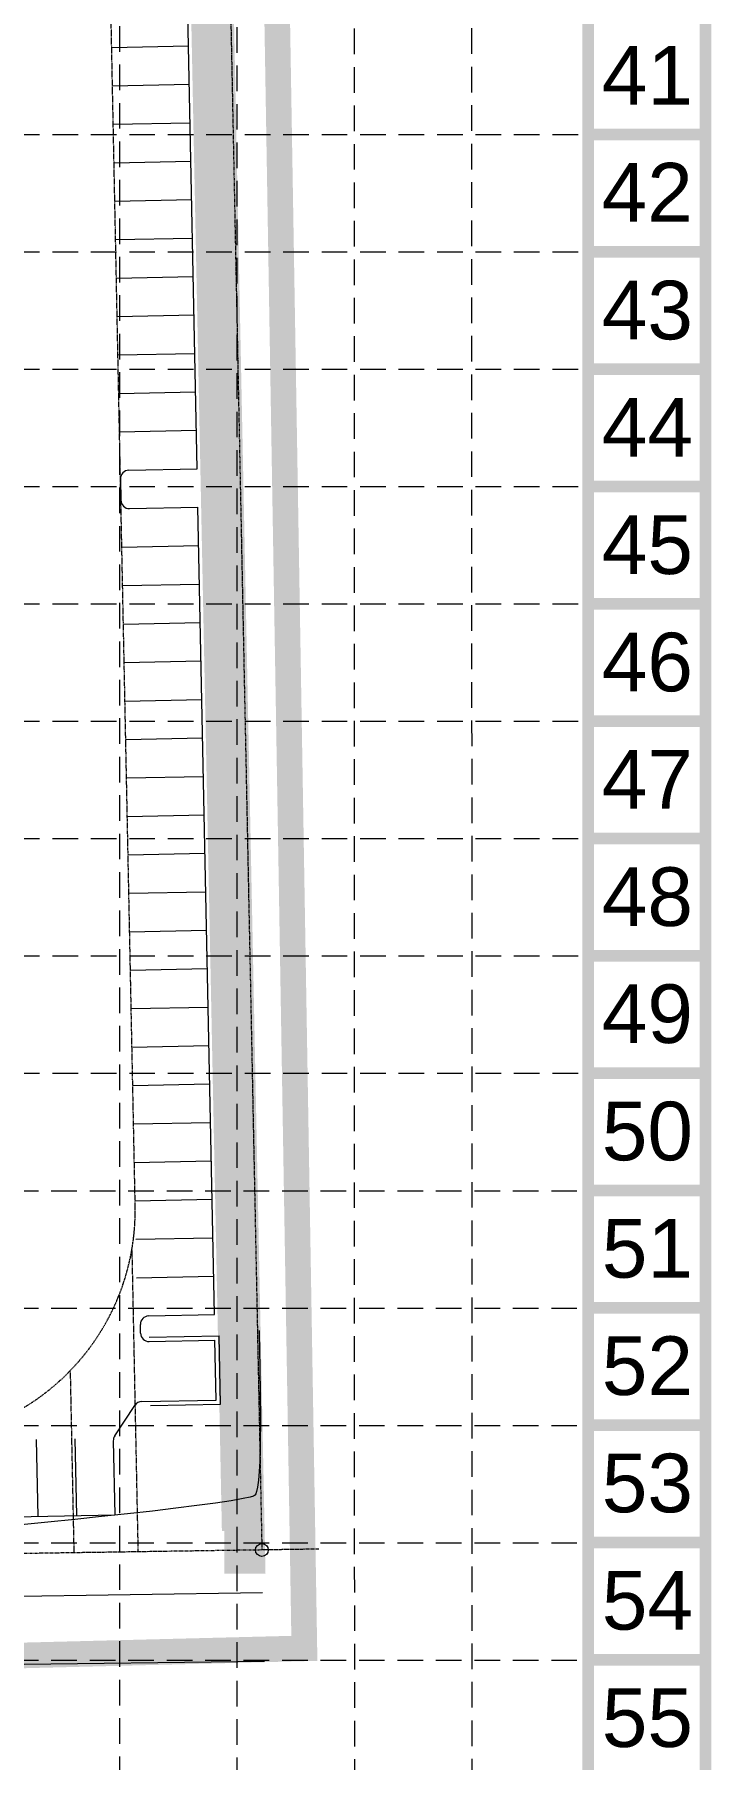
# Model space of a CAD drawing. Extents: x 2140663 to 2528301, y 336313 to 7007653.
# Drawn here: x 2528142.8 to 2528301.2, y 7006118.5 to 7006522.2 of the extents above; entities that cross this region are included whole.
import ezdxf
from ezdxf.enums import TextEntityAlignment as Align

# ---------------------------------------------------------------- set-up
doc = ezdxf.new("R2010")
doc.units = 0
doc.header["$MEASUREMENT"] = 0
for name, pattern in [('HIDDEN', [0.375, 0.25, -0.125]), ('PHANTOM2', [1.25, 0.625, -0.125, 0.125, -0.125, 0.125, -0.125]), ('xdrc002pt$0$HIDDEN2', [0.1875, 0.125, -0.0625]), ('xdrc002pt$0$PHANTOM2', [1.25, 0.625, -0.125, 0.125, -0.125, 0.125, -0.125])]:
    doc.linetypes.add(name, pattern=pattern)
for name, color, linetype in [('1 EXISTING CONTOURS', 43, 'Continuous'), ('1 SILT FENCE', 200, 'Continuous'), ('BASE', 7, 'Continuous'), ('GRID', 254, 'HIDDEN'), ('LIMITS OF DISTURBANCE', 1, 'HIDDEN'), ('xdrc002ar$0$SCREEN-DUMPSTER', 7, 'Continuous'), ('xdrc002ar$0$xdrc002ar$0$C-PKNG-FACE-N', 1, 'Continuous'), ('xdrc002ar$0$xdrc002ar$0$C-PKNG-STRP-N', 6, 'Continuous'), ('xdrc002bs$0$C-WATR-PIPE-E', 12, 'Continuous'), ('xdrc002bs$0$v-rail-road-exst', 14, 'xdrc002bs$0$TRACKS'), ('xdrc002pt$0$V-ADJC-LINE-E', 2, 'xdrc002pt$0$PHANTOM2'), ('xdrc002pt$0$V-ESMT-ACCS-N', 2, 'xdrc002pt$0$HIDDEN2'), ('xdrc002pt$0$V-ESMT-WATR-N', 2, 'xdrc002pt$0$HIDDEN2'), ('xdrc002pt$0$v-prop-corn', 2, 'Continuous'), ('xdrc002pt$0$v-prop-line', 3, 'PHANTOM2')]:
    doc.layers.add(name, color=color, linetype=linetype)
doc.styles.get("Standard").update_dxf_attribs({"font": 'ARIAL.TTF'})
doc.linetypes.add('xdrc002bs$0$TRACKS', pattern='A,0.15,[130,ltypeshp.shx,S=0.25,R=0,X=0,Y=0],0.15', length=0.3)

msp = doc.modelspace()

# ---------------------------------------------------------------- linework, layer by layer
at = {"layer": '1 EXISTING CONTOURS', "color": 43, "lineweight": 0, "elevation": 605}
for points in [[(2528195.310667647, 7006218.926742627), (2528195.309413454, 7006218.845933017)], [(2528195.309543832, 7006218.615005188), (2528195.315772264, 7006218.103249693)], [(2528195.315772264, 7006218.103249693), (2528195.333758877, 7006217.134371821)], [(2528195.368418314, 7006215.510214918), (2528195.412219844, 7006213.488607902)], [(2528195.46046313, 7006211.135448939), (2528195.508447829, 7006208.516636191)], [(2528195.508447829, 7006208.516636191), (2528195.551473603, 7006205.698067822)], [(2528195.60379397, 7006196.702810641), (2528195.579980641, 7006193.744201438)], [(2528195.579980641, 7006193.744201438), (2528195.527706685, 7006190.915327434)], [(2528195.527706685, 7006190.915327434), (2528195.442271764, 7006188.282086799)], [(2528195.153117665, 7006183.866098282), (2528194.939997807, 7006182.215146731)], [(2528188.765790989, 7006179.061349547), (2528185.115893811, 7006178.515583348)], [(2528194.270017344, 7006180.289754339), (2528193.96912551, 7006180.14644622)], [(2528152.165000355, 7006174.705214431), (2528145.860143814, 7006174.068941286)], [(2528164.518768652, 7006176.014472282), (2528158.42128759, 7006175.356870607)]]:
    msp.add_lwpolyline(points, dxfattribs=at)
at = {"layer": '1 EXISTING CONTOURS', "color": 43, "lineweight": 0, "extrusion": (0.9999998406235867, 0.0005645819704578426, 0), "elevation": 2532150.491320249}
msp.add_lwpolyline([(7004790.355817497, 605.0000000000007), (7004790.124889632, 605.0000000000007)], dxfattribs=at)
at = {"layer": '1 EXISTING CONTOURS', "color": 43, "lineweight": 0, "extrusion": (0.9997723808834896, 0.02133509837236235, 0), "elevation": 2677098.199950595}
msp.add_lwpolyline([(6950683.089267323, 605.0000000000003), (6950681.464740647, 605.0000000000003)], dxfattribs=at)
at = {"layer": '1 EXISTING CONTOURS', "color": 43, "lineweight": 0, "extrusion": (0.9997899104987035, 0.02049719163677961, 0), "elevation": 2671271.965430698}
msp.add_lwpolyline([(6952920.650850607, 605.0000000000003), (6952918.297197166, 605.0000000000003)], dxfattribs=at)
at = {"layer": '1 EXISTING CONTOURS', "color": 43, "lineweight": 0, "extrusion": (0.9999361454386243, 0.01130066570369618, 0), "elevation": 2607208.90310079}
msp.add_lwpolyline([(6977188.027115291, 605.0000000000007), (6977185.07450093, 605.0000000000007)], dxfattribs=at)
at = {"layer": '1 EXISTING CONTOURS', "color": 43, "lineweight": 0, "extrusion": (0.999980200457731, 0.00629274920176701, 0), "elevation": 2572233.804459821}
msp.add_lwpolyline([(6990154.725286181, 605), (6990151.70484126, 605)], dxfattribs=at)
at = {"layer": '1 EXISTING CONTOURS', "color": 43, "lineweight": 0, "extrusion": (0.9999999998460015, -1.754984968438316e-05, 0), "elevation": 2528072.645705639}
msp.add_lwpolyline([(7006244.093630762, 605.0000000000007), (7006241.07118452, 605.0000000000007)], dxfattribs=at)
at = {"layer": '1 EXISTING CONTOURS', "color": 43, "lineweight": 0, "extrusion": (0.996724903844, -0.08086696517842777, 0), "elevation": 1953346.24415664}
msp.add_lwpolyline([(7187687.460658253, 605.0000000000007), (7187685.409661632, 605.0000000000007)], dxfattribs=at)
at = {"layer": '1 EXISTING CONTOURS', "color": 43, "lineweight": 0, "extrusion": (0.998651448486842, -0.05191612885349559, 0), "elevation": 2161051.866857862}
msp.add_lwpolyline([(7127994.196625324, 605.0000000000007), (7127991.821713528, 605.0000000000007)], dxfattribs=at)
at = {"layer": '1 EXISTING CONTOURS', "color": 43, "lineweight": 0, "extrusion": (0.8819378847223069, -0.4713656409747563, 0), "elevation": -1072762.295275791}
msp.add_lwpolyline([(7370720.223903343, 605), (7370719.94598311, 605)], dxfattribs=at)
at = {"layer": '1 EXISTING CONTOURS', "color": 43, "lineweight": 0, "extrusion": (0.9477321724745037, -0.3190669667276097, 0), "elevation": 160610.4952907301}
msp.add_lwpolyline([(7446646.774684659, 605), (7446646.213566588, 605)], dxfattribs=at)
at = {"layer": '1 EXISTING CONTOURS', "color": 43, "lineweight": 0, "extrusion": (0.9788326950664885, -0.2046620508762555, 0), "elevation": 1040780.245806837}
msp.add_lwpolyline([(7375305.781213899, 605.0000000000007), (7375304.76645252, 605.0000000000007)], dxfattribs=at)
at = {"layer": '1 EXISTING CONTOURS', "color": 43, "lineweight": 0, "extrusion": (0.111527120451226, -0.9937613905781698, 0), "elevation": -6680508.30997217}
msp.add_lwpolyline([(3293776.789078103, 605), (3293770.924050466, 605)], dxfattribs=at)
at = {"layer": '1 EXISTING CONTOURS', "color": 43, "lineweight": 0, "extrusion": (0.1168597016581322, -0.9931484330795535, 0), "elevation": -6662732.147765158}
msp.add_lwpolyline([(3329593.620892101, 605), (3329588.134141148, 605)], dxfattribs=at)
at = {"layer": '1 EXISTING CONTOURS', "color": 43, "lineweight": 0, "extrusion": (0.1238097239128707, -0.9923059771384121, 0), "elevation": -6639258.874017232}
msp.add_lwpolyline([(3376161.8304925, 605), (3376156.832395693, 605)], dxfattribs=at)
at = {"layer": '1 EXISTING CONTOURS', "color": 43, "lineweight": 0, "extrusion": (0.1334344277959468, -0.9910576438728316, 0), "elevation": -6606179.837904966}
msp.add_lwpolyline([(3440442.6054952, 605), (3440438.206268055, 605)], dxfattribs=at)
at = {"layer": '1 EXISTING CONTOURS', "color": 43, "lineweight": 0, "extrusion": (0.1723446268344036, -0.9850367148494061, 0), "elevation": -6465623.856831275}
msp.add_lwpolyline([(3697838.944891373, 605), (3697836.072237231, 605)], dxfattribs=at)
at = {"layer": '1 EXISTING CONTOURS', "color": 43, "lineweight": 0, "extrusion": (0.2156988827086865, -0.9764599285163855, 0), "elevation": -6295925.486436132}
msp.add_lwpolyline([(3979904.524602252, 605.0000000000003), (3979902.886959065, 605.0000000000003)], dxfattribs=at)
at = {"layer": '1 EXISTING CONTOURS', "color": 43, "lineweight": 0, "extrusion": (0.2923288045489625, -0.9563178708102107, 0), "elevation": -5961071.359499866}
msp.add_lwpolyline([(4465865.340214624, 605.0000000000007), (4465864.530262414, 605.0000000000007)], dxfattribs=at)
at = {"layer": '1 EXISTING CONTOURS', "color": 43, "lineweight": 0, "extrusion": (0.6277882280345275, -0.7783841858242421, 0), "elevation": -3866329.33967705}
msp.add_lwpolyline([(6366304.054696534, 605), (6366303.947868275, 605)], dxfattribs=at)
at = {"layer": '1 EXISTING CONTOURS', "color": 43, "lineweight": 0, "extrusion": (0.786972519241414, -0.6169880500940212, 0), "elevation": -2333110.077714602}
msp.add_lwpolyline([(7073537.221895793, 605.0000000000007), (7073537.109887788, 605.0000000000007)], dxfattribs=at)
at = {"layer": '1 EXISTING CONTOURS', "color": 43, "lineweight": 0, "extrusion": (0.09747277593275014, -0.995238191566202, 0), "elevation": -6726386.615220039}
msp.add_lwpolyline([(3199018.549032869, 605.0000000000007), (3199012.275972781, 605.0000000000007)], dxfattribs=at)
at = {"layer": '1 EXISTING CONTOURS', "color": 43, "lineweight": 0, "extrusion": (0.1035997287065942, -0.9946190709070083, 0), "elevation": -6706559.097489537}
msp.add_lwpolyline([(3240392.446329412, 605.0000000000003), (3240386.156195411, 605.0000000000003)], dxfattribs=at)
at = {"layer": '1 SILT FENCE', "color": 200, "linetype": 'Continuous', "lineweight": 0, "const_width": 10}
msp.add_lwpolyline([(2528168.460361803, 7007314.088755522), (2528191.704482488, 7006166.984500946), (2528187.14873196, 7006166.984500946)], dxfattribs=at)
at = {"layer": 'BASE', "const_width": 2.745747206990553}
for points in [[(2528299.78878798, 7005894.74224999), (2528299.78878798, 7007652.020462465), (2527201.489905182, 7007652.020462465), (2527201.489905182, 7005894.74224999)], [(2528272.331315909, 7005922.199722059), (2528272.331315909, 7007624.562990395), (2527228.947377252, 7007624.562990395), (2527228.947377252, 7005922.199722059)]]:
    msp.add_lwpolyline(points, close=True, dxfattribs=at)
for points in [[(2528299.78878798, 7006498.806635527), (2528272.331315909, 7006498.806635527)], [(2528299.78878798, 7006471.349163459), (2528272.331315909, 7006471.349163459)], [(2528299.78878798, 7006443.891691389), (2528272.331315909, 7006443.891691389)], [(2528299.78878798, 7006416.434219318), (2528272.331315909, 7006416.434219318)], [(2528299.78878798, 7006388.976747248), (2528272.331315909, 7006388.976747248)], [(2528299.78878798, 7006361.51927518), (2528272.331315909, 7006361.51927518)], [(2528299.78878798, 7006334.061803108), (2528272.331315909, 7006334.061803108)], [(2528299.78878798, 7006306.604331039), (2528272.331315909, 7006306.604331039)], [(2528299.78878798, 7006279.146858971), (2528272.331315909, 7006279.146858971)], [(2528299.78878798, 7006251.689386898), (2528272.331315909, 7006251.689386898)], [(2528299.78878798, 7006224.231914829), (2528272.331315909, 7006224.231914829)], [(2528299.78878798, 7006196.77444276), (2528272.331315909, 7006196.77444276)], [(2528299.78878798, 7006169.316970688), (2528272.331315909, 7006169.316970688)], [(2528299.78878798, 7006141.859498619), (2528272.331315909, 7006141.859498619)]]:
    msp.add_lwpolyline(points, dxfattribs=at)
at = {"layer": 'GRID', "color": 253, "linetype": 'HIDDEN', "lineweight": 0, "ltscale": 24}
for p, q in [((2528162.759365419, 7006032.184476493), (2528162.622697481, 7007625.178615601)), ((2528190.162709506, 7006031.94567379), (2528190.080169552, 7007625.178615601)), ((2528217.680234797, 7006031.586024903), (2528217.53764162, 7007625.178615601)), ((2528245.156178257, 7006031.660885922), (2528244.99511369, 7007625.178615601)), ((2527228.947377252, 7006498.806635527), (2528272.331315909, 7006498.806635527)), ((2527228.947377252, 7006471.349163459), (2528272.331315909, 7006471.349163459)), ((2527228.947377252, 7006443.891691389), (2528272.331315909, 7006443.891691389)), ((2527228.947377252, 7006416.434219318), (2528272.331315909, 7006416.434219318)), ((2527228.947377252, 7006388.976747248), (2528272.331315909, 7006388.976747248)), ((2527228.947377252, 7006361.51927518), (2528272.331315909, 7006361.51927518)), ((2527228.947377252, 7006334.061803108), (2528272.331315909, 7006334.061803108)), ((2527228.947377252, 7006306.604331039), (2528272.331315909, 7006306.604331039)), ((2527228.947377252, 7006279.146858971), (2528272.331315909, 7006279.146858971)), ((2527228.686696025, 7006251.597585191), (2528272.070634682, 7006251.597585191)), ((2527228.686696025, 7006224.140113123), (2528272.070634682, 7006224.140113123)), ((2527228.686696025, 7006196.682641054), (2528272.070634682, 7006196.682641054)), ((2527228.686696025, 7006169.225168982), (2528272.070634682, 7006169.225168982)), ((2527228.686696025, 7006141.767696912), (2528272.070634682, 7006141.767696912))]:
    msp.add_line(p, q, dxfattribs=at)
at = {"layer": 'LIMITS OF DISTURBANCE', "ltscale": 70, "const_width": 6}
msp.add_lwpolyline([(2527323.279507909, 7007478.034385583), (2527323.279507909, 7007463.102355542), (2527345.362386929, 7006446.874516389, 0.3527120601780434), (2527681.725039883, 7006131.321992346), (2528205.897920626, 7006144.525554366), (2528183.386823632, 7007495.015237641)], format="xyb", close=True, dxfattribs=at)
at = {"layer": 'xdrc002ar$0$SCREEN-DUMPSTER', "color": 7, "linetype": 'Continuous', "lineweight": 0}
for p, q in [((2528169.579106467, 7006217.319131327), (2528185.937420715, 7006217.651251974)), ((2528186.262199494, 7006201.654555001), (2528185.937420715, 7006217.651251974)), ((2528169.903885246, 7006201.322434356), (2528186.262199494, 7006201.654555001))]:
    msp.add_line(p, q, dxfattribs=at)
at = {"layer": 'xdrc002ar$0$xdrc002ar$0$C-PKNG-FACE-N', "color": 7, "lineweight": 0}
for p, q in [((2528180.817012644, 7006420.58824627), (2528177.345955688, 7006591.552145301)), ((2528164.820315675, 7006420.263467492), (2528180.817012643, 7006420.58824627)), ((2528162.861325901, 7006418.223283025), (2528162.962819269, 7006413.22431522)), ((2528165.003003738, 7006411.265325448), (2528180.999700706, 7006411.590104226)), ((2528184.836135816, 7006222.629821124), (2528180.999700706, 7006411.590104226)), ((2528169.4776131, 7006222.318099132), (2528184.836133788, 7006222.629921102))]:
    msp.add_line(p, q, dxfattribs=at)
at = {"layer": 'xdrc002ar$0$xdrc002ar$0$C-PKNG-FACE-N', "color": 7, "linetype": 'Continuous', "lineweight": 0}
for p, q in [((2528167.559220673, 7006218.27832754), (2528167.518623326, 7006220.277914663)), ((2528169.599405141, 7006216.319337765), (2528184.957925827, 7006216.631159737)), ((2528185.242107258, 7006202.634049888), (2528184.957925827, 7006216.631159736)), ((2528161.524829775, 7006194.273247342), (2528166.259439761, 7006201.38985609)), ((2528167.88399945, 7006202.28163057), (2528185.242107258, 7006202.634049889)), ((2528161.19039969, 7006193.124837354), (2528161.543053945, 7006175.755157938)), ((2527963.583928943, 7006171.736020557), (2528161.543053945, 7006175.755157938))]:
    msp.add_line(p, q, dxfattribs=at)
at = {"layer": 'xdrc002ar$0$xdrc002ar$0$C-PKNG-FACE-N', "color": 7, "lineweight": 0}
for centre, start, end in [((2528164.860913022, 7006418.263880372), 91.16310880998755, 181.1631084898884), ((2528164.96240639, 7006413.264912567), 181.1631084898884, 271.1631088099875), ((2528169.518210447, 7006220.318512009), 91.16310867653165, 181.1631086602966)]:
    msp.add_arc(centre, 1.9999992, start, end, dxfattribs=at)
at = {"layer": 'xdrc002ar$0$xdrc002ar$0$C-PKNG-FACE-N', "color": 7, "linetype": 'Continuous', "lineweight": 0}
for centre, start, end in [((2528169.558807794, 7006218.318924887), 181.1631086553995, 271.1631086765317), ((2528167.924596797, 7006200.28204345), 91.16310880998755, 146.3645671212647), ((2528163.189986811, 7006193.165434701), 146.3645671212647, 181.1631084898884)]:
    msp.add_arc(centre, 1.9999992, start, end, dxfattribs=at)
at = {"layer": 'xdrc002ar$0$xdrc002ar$0$C-PKNG-STRP-N', "color": 7, "lineweight": 0}
for p, q in [((2528160.81116798, 7006519.202032729), (2528178.80745207, 7006519.567408854)), ((2528160.993856042, 7006510.203890682), (2528178.990140134, 7006510.569266809)), ((2528161.176544106, 7006501.205748637), (2528179.172828196, 7006501.571124762)), ((2528161.359232169, 7006492.207606592), (2528179.355516259, 7006492.572982717)), ((2528161.541920232, 7006483.209464545), (2528179.538204322, 7006483.574840672)), ((2528161.724606265, 7006474.21142248), (2528179.720890355, 7006474.576798605)), ((2528161.907292298, 7006465.213380414), (2528179.903576389, 7006465.578756541)), ((2528162.08998036, 7006456.215238369), (2528180.086264452, 7006456.580614494)), ((2528162.272668423, 7006447.217096323), (2528180.268952514, 7006447.582472448)), ((2528162.455354456, 7006438.219054258), (2528180.451638546, 7006438.584430384)), ((2528162.63804252, 7006429.220912212), (2528180.634326612, 7006429.586288337)), ((2528163.186104678, 7006402.226586054), (2528181.182388771, 7006402.59196218)), ((2528163.36879274, 7006393.228444008), (2528181.365076833, 7006393.593820133)), ((2528163.551480803, 7006384.230301964), (2528181.547764896, 7006384.595678089)), ((2528163.734166837, 7006375.232259897), (2528181.730450929, 7006375.597636023)), ((2528163.91685287, 7006366.23421783), (2528181.913136962, 7006366.599593956)), ((2528164.099540933, 7006357.236075786), (2528182.095825025, 7006357.601451911)), ((2528164.282228996, 7006348.237933739), (2528182.278513086, 7006348.603309865)), ((2528164.464915029, 7006339.239891673), (2528182.461199121, 7006339.605267799)), ((2528164.647603091, 7006330.241749628), (2528182.643887184, 7006330.607125754)), ((2528164.830291155, 7006321.243607582), (2528182.826575246, 7006321.608983708)), ((2528165.012977188, 7006312.245565516), (2528183.00926128, 7006312.610941641)), ((2528165.195665251, 7006303.24742347), (2528183.191949342, 7006303.612799596)), ((2528165.378351283, 7006294.249381404), (2528183.374635375, 7006294.61475753)), ((2528165.561039346, 7006285.251239359), (2528183.557323439, 7006285.616615485)), ((2528165.743727409, 7006276.253097313), (2528183.7400115, 7006276.618473439)), ((2528165.926413443, 7006267.255055248), (2528183.922697534, 7006267.620431372)), ((2528166.109101505, 7006258.256913202), (2528184.105385597, 7006258.622289328)), ((2528166.291789568, 7006249.258771155), (2528184.288073659, 7006249.624147282)), ((2528166.474475602, 7006240.26072909), (2528184.470759693, 7006240.626105215)), ((2528166.657163664, 7006231.262587044), (2528184.653447756, 7006231.627963171))]:
    msp.add_line(p, q, dxfattribs=at)
at = {"layer": 'xdrc002ar$0$xdrc002ar$0$C-PKNG-STRP-N', "color": 7, "linetype": 'Continuous', "lineweight": 0}
for p, q in [((2528143.181393729, 7006193.386065903), (2528143.546769855, 7006175.389781813)), ((2528152.179535774, 7006193.568753965), (2528152.5449119, 7006175.572469874))]:
    msp.add_line(p, q, dxfattribs=at)
at = {"layer": 'xdrc002bs$0$C-WATR-PIPE-E', "color": 7, "lineweight": 0}
msp.add_line((2528196.109451412, 7006157.551481116), (2527437.641812644, 7006146.124993335), dxfattribs=at)
at = {"layer": 'xdrc002bs$0$v-rail-road-exst', "color": 7, "lineweight": 0, "ltscale": 0.1}
msp.add_line((2528196.578675124, 7006141.41994409), (2527339.593587719, 7006130.812595026), dxfattribs=at)
at = {"layer": 'xdrc002pt$0$V-ADJC-LINE-E', "color": 7, "lineweight": 0}
msp.add_line((2528209.266835987, 7006167.750834853), (2528195.958816227, 7006167.550346504), dxfattribs=at)
at = {"layer": 'xdrc002pt$0$V-ESMT-ACCS-N', "color": 7, "lineweight": 0}
msp.add_line((2528166.318582298, 7006248.174609453), (2528141.453073435, 7007472.903676003), dxfattribs=at)
for centre, radius, start, end in [((2528112.32970843, 7006247.078480699), 53.99999999987434, 271.163108699765, 1.163108678513824), ((2528112.329708429, 7006247.078480638), 54.00000000038957, 271.1631086780098, 1.163108678503848)]:
    msp.add_arc(centre, radius, start, end, dxfattribs=at)
at = {"layer": 'xdrc002pt$0$V-ESMT-WATR-N', "color": 7, "lineweight": 0}
for p, q in [((2528165.528759539, 7006237.812361653), (2528166.963351131, 7006167.152797401)), ((2528151.100671399, 7006209.491083409), (2528151.966441724, 7006166.848317174))]:
    msp.add_line(p, q, dxfattribs=at)
at = {"layer": 'xdrc002pt$0$v-prop-corn', "color": 7, "lineweight": 0}
msp.add_circle((2528195.958816227, 7006167.550346503), 1.5, dxfattribs=at)
at = {"layer": 'xdrc002pt$0$v-prop-line', "color": 7, "lineweight": 0}
for p, q in [((2528169.444881075, 7007473.471219813), (2528195.958816227, 7006167.550346503)), ((2528195.958816228, 7006167.550346504), (2527558.62946187, 7006157.948834579))]:
    msp.add_line(p, q, dxfattribs=at)

# ---------------------------------------------------------------- texts
at = {"layer": 'BASE'}
for s, p in [('41', (2528286.153930886, 7006512.645208238)), ('42', (2528286.121545049, 7006485.304281549)), ('43', (2528286.153950048, 7006457.730269222)), ('44', (2528286.153969212, 7006430.272795386)), ('45', (2528286.153969212, 7006402.815330205)), ('46', (2528286.153969212, 7006375.357873691)), ('47', (2528286.153988377, 7006347.90039119)), ('48', (2528286.154007539, 7006320.442917353)), ('49', (2528286.159756505, 7006293.052968786)), ('50', (2528286.159756505, 7006265.595512272)), ('51', (2528286.159775667, 7006238.13802977)), ('52', (2528286.159794831, 7006210.680555929)), ('53', (2528286.159794831, 7006183.223090754)), ('54', (2528286.159794831, 7006155.76563424)), ('55', (2528286.159813994, 7006128.308151738))]:
    msp.add_text(s, height=13.72873603495276, dxfattribs=at).set_placement(p, align=Align.MIDDLE_CENTER)

doc.saveas('drawing.dxf')
